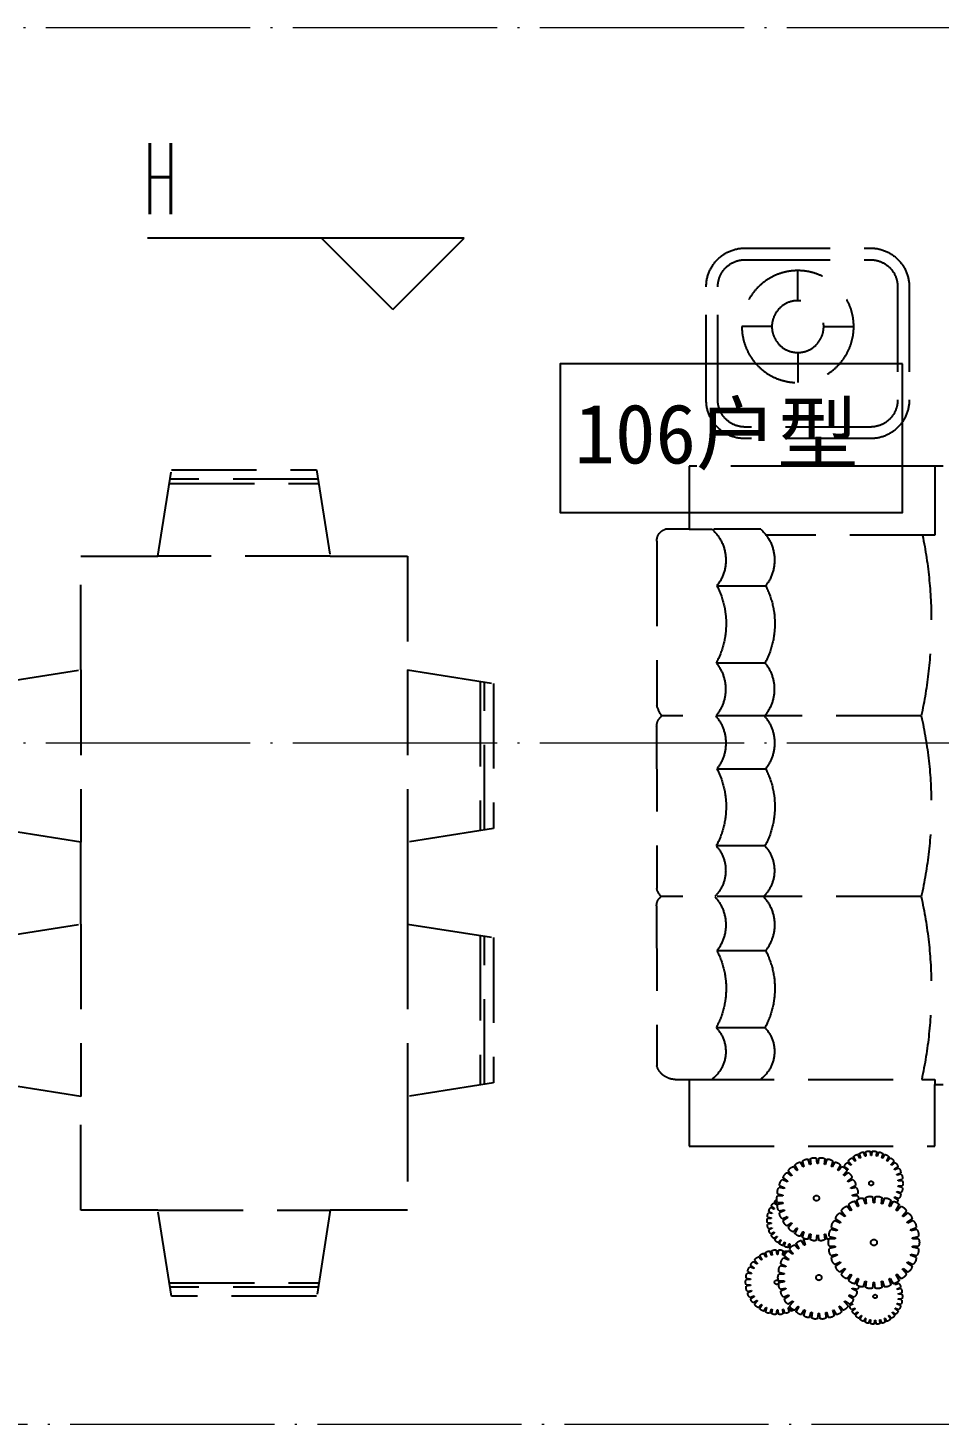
# Model space of a CAD drawing. Extents: x 27938 to 983267, y -209821 to 1628073.
# Drawn here: x 698442 to 701120, y -173835 to -169735 of the extents above; entities that cross this region are included whole.
import ezdxf

# ---------------------------------------------------------------- set-up
doc = ezdxf.new("R2010")
doc.units = 0
doc.header["$LTSCALE"] = 1000
doc.header["$MEASUREMENT"] = 0
doc.linetypes.add('A户型$0$DASH', pattern=[0.35, 0.25, -0.1])
doc.linetypes.add('DOTE', pattern=[2.42, 2, -0.2, 0.02, -0.2])
for name, color, linetype in [('3.5方案汇报，与郭总、侯月琴确定户型_t8$0$2020.03.04 -1安徽标准化洋房户型(UA）_t8_t8$0$看线', 154, 'Continuous'), ('5fur', 250, 'Continuous'), ('DIM_ELEV', 3, 'Continuous')]:
    doc.layers.add(name, color=color, linetype=linetype)
doc.layers.add('DOTE', color=19, linetype='DOTE', lineweight=9)
doc.styles.add('_TCH_DIM', font='SIMPLEX.shx', dxfattribs={"width": 0.7, "bigfont": 'GBCBIG.shx'})
doc.styles.add('黑体', font='')
doc.styles.get('黑体').set_extended_font_data('SimHei')

# ---------------------------------------------------------------- blocks, each defined once
blk = doc.blocks.new('GFDGDGRDGRDG')
at = {"layer": 'DOTE', "linetype": 'DOTE', "ltscale": 0.3}
for p, q in [((626393.7, 368458.3), (573593.7, 368458.3)), ((626393.7, 366358.3), (573593.7, 366358.3)), ((573593.7, 364358.3), (626393.7, 364358.3))]:
    blk.add_line(p, q, dxfattribs=at)
blk = doc.blocks.new('VDGVDVXVE')
at = {"layer": '5fur', "linetype": 'A户型$0$DASH'}
for p, q in [((581861.3, 367777.7), (581492.2, 367777.7)), ((581705.9, 367657.3), (581705.9, 367745.6)), ((581412.6, 367698), (581412.6, 367365.9)), ((581940.9, 367365.9), (581940.9, 367698)), ((581629.7, 367581.2), (581541.4, 367581.2)), ((581782, 367581.2), (581870.3, 367581.2)), ((581705.9, 367505), (581705.9, 367416.8)), ((581492.2, 367286.3), (581861.3, 367286.3)), ((583552.6, 367120.2), (583113.5, 367120.2)), ((583115.6, 367133.5), (583550.6, 367133.5)), ((581302.8, 366968.3), (581798.4, 366968.3)), ((581814.8, 366986.4), (581952, 366986.1)), ((582025.6, 366986.3), (581958, 366986.4)), ((583080.2, 366906.8), (583586.1, 366906.8)), ((581943.4, 366820), (581800.3, 366820)), ((581802.4, 366593.3), (581944.9, 366593.3)), ((582853.2, 366573.1), (582853.2, 366067.3)), ((583813.2, 366573.1), (583813.2, 366067.3)), ((582626.5, 366102.6), (582626.5, 366537.6)), ((582639.8, 366539.7), (582639.8, 366100.5)), ((581343.3, 366437.8), (582105.4, 366437.8)), ((581943.4, 366282.7), (581800.3, 366282.7)), ((581802.4, 366056), (581944.9, 366056)), ((581343.3, 365907.3), (582107.3, 365907.3)), ((582853.2, 365826.4), (582853.2, 365320.6)), ((583813.1, 365826.4), (583813.2, 365320.6)), ((582626.5, 365356), (582626.5, 365790.9)), ((582639.8, 365793), (582639.8, 365353.8)), ((581943.4, 365748.9), (581800.3, 365748.9)), ((581802.4, 365522.2), (581944.9, 365522.2)), ((582025.6, 365370.4), (581302.8, 365370.4)), ((581450.9, 365150), (581457, 365139.2)), ((581458.8, 365140), (581455, 365151.8)), ((581469.1, 365156.5), (581472.9, 365144.7)), ((581474.7, 365145.1), (581473.4, 365157.4)), ((581488.2, 365159), (581489.4, 365146.6)), ((581491.3, 365146.6), (581492.6, 365159)), ((581507.4, 365157.5), (581506.1, 365145.1)), ((581507.9, 365144.7), (581511.7, 365156.5)), ((581525.8, 365151.8), (581522, 365140)), ((581523.8, 365139.2), (581529.9, 365150)), ((581409.6, 365110.2), (581420.7, 365105.1)), ((581421.7, 365106.8), (581411.8, 365114.1)), ((581420.5, 365126.3), (581430.4, 365119)), ((581431.7, 365120.4), (581423.5, 365129.7)), ((581434.5, 365139.8), (581442.7, 365130.5)), ((581444.2, 365131.7), (581438.1, 365142.5)), ((581542.7, 365142.5), (581536.6, 365131.7)), ((581538.1, 365130.5), (581546.3, 365139.8)), ((581557.3, 365129.7), (581549.1, 365120.5)), ((581550.4, 365119), (581560.3, 365126.3)), ((581569, 365114.1), (581559.1, 365106.8)), ((581560.1, 365105.1), (581565, 365107.4)), ((581575.8, 365114.4), (581586.3, 365102.5)), ((581588.3, 365104), (581580.4, 365117.8)), ((581596.9, 365127.5), (581604.8, 365113.7)), ((581607, 365114.7), (581602.2, 365129.9)), ((581620.3, 365135.9), (581625.1, 365120.7)), ((581627.5, 365121.2), (581625.9, 365137.1)), ((581644.8, 365139.1), (581646.4, 365123.2)), ((581648.9, 365123.2), (581650.5, 365139.1)), ((581669.5, 365137.1), (581667.8, 365121.2)), ((581670.2, 365120.7), (581675.1, 365135.9)), ((581693.2, 365129.9), (581688.3, 365114.7)), ((581690.6, 365113.7), (581698.4, 365127.5)), ((581714.9, 365117.8), (581707, 365104)), ((581709, 365102.5), (581719.5, 365114.4)), ((581398.6, 365072.8), (581410.9, 365072.8)), ((581411.1, 365074.8), (581399.1, 365077.3)), ((581402.2, 365092.1), (581414.1, 365089.5)), ((581414.7, 365091.4), (581403.6, 365096.4)), ((581543.8, 365076.3), (581558.1, 365069.8)), ((581559.3, 365072), (581546.6, 365081.4)), ((581557.8, 365097.1), (581570.5, 365087.7)), ((581572.2, 365089.5), (581561.6, 365101.4)), ((581733.7, 365101.4), (581723.2, 365089.6)), ((581724.8, 365087.7), (581737.5, 365097.1)), ((581748.7, 365081.4), (581736, 365072)), ((581737.2, 365069.9), (581751.6, 365076.4)), ((581410.9, 365057.8), (581398.6, 365057.8)), ((581399.1, 365053.2), (581411.1, 365055.8)), ((581414.1, 365041.1), (581402.2, 365038.5)), ((581403.6, 365034.2), (581414.7, 365039.2)), ((581420.8, 365025.5), (581409.6, 365020.4)), ((581411.8, 365016.5), (581421.7, 365023.8)), ((581460, 365005.5), (581458.2, 365023.2)), ((581479.2, 365025.4), (581481, 365007.7)), ((581483.8, 365007.7), (581485.6, 365025.4)), ((581506.6, 365023.2), (581504.8, 365005.5)), ((581529.7, 365028.3), (581545.4, 365028.3)), ((581545.7, 365030.8), (581530.3, 365034.1)), ((581534.2, 365053.1), (581549.6, 365049.8)), ((581550.4, 365052.1), (581536, 365058.6)), ((581759.3, 365058.7), (581745, 365052.2)), ((581745.7, 365049.8), (581761.1, 365053.1)), ((581765.1, 365034.1), (581749.7, 365030.8)), ((581749.9, 365028.3), (581765.7, 365028.3)), ((581398.5, 364970.3), (581386.8, 364983.5)), ((581402.5, 364997.9), (581414.2, 364984.7)), ((581416.4, 364986.4), (581407.7, 365001.8)), ((581426, 365012.5), (581434.7, 364997.1)), ((581437.2, 364998.3), (581431.8, 365015.2)), ((581451.9, 365021.8), (581457.3, 365004.9)), ((581507.4, 365004.9), (581512.8, 365021.8)), ((581533, 365015.2), (581527.6, 364998.3)), ((581530, 364997.1), (581538.8, 365012.5)), ((581557.1, 365001.8), (581548.4, 364986.4)), ((581550.6, 364984.8), (581562.3, 364998)), ((581578, 364983.6), (581566.3, 364970.3)), ((581745, 364985.1), (581759.3, 364978.6)), ((581761.1, 364984.2), (581745.7, 364987.5)), ((581749.7, 365006.5), (581765.1, 365003.2)), ((581765.7, 365009), (581749.9, 365009)), ((581773.5, 365010.8), (581766.5, 365002.9)), ((581767.6, 365001.7), (581776, 365008)), ((581783.5, 364997.5), (581775, 364991.2)), ((581775.9, 364989.8), (581785.4, 364994.1)), ((581790.6, 364982.3), (581781, 364978)), ((583586.1, 364986.9), (583080.3, 364986.9)), ((581366.9, 364955.7), (581382.9, 364948.4)), ((581384.3, 364950.8), (581370.1, 364961.3)), ((581382.6, 364978.7), (581396.7, 364968.3)), ((581568.1, 364968.3), (581582.2, 364978.7)), ((581594.7, 364961.3), (581580.5, 364950.9)), ((581581.9, 364948.5), (581597.9, 364955.7)), ((581723.2, 364947.7), (581733.7, 364935.8)), ((581737.5, 364940.2), (581724.8, 364949.6)), ((581736, 364965.3), (581748.7, 364955.9)), ((581751.6, 364960.9), (581737.2, 364967.4)), ((581781.5, 364976.4), (581791.8, 364978.6)), ((581794.4, 364966), (581784.2, 364963.8)), ((581784.2, 364947.5), (581794.4, 364945.3)), ((581784.3, 364962.1), (581794.8, 364962.1)), ((581794.8, 364949.2), (581784.3, 364949.2)), ((581351.3, 364902.3), (581368.8, 364902.3)), ((581369.1, 364905.1), (581352, 364908.8)), ((581356.4, 364929.8), (581373.5, 364926.1)), ((581374.3, 364928.8), (581358.3, 364936)), ((581606.5, 364936), (581590.5, 364928.8)), ((581591.4, 364926.2), (581608.4, 364929.8)), ((581612.8, 364908.8), (581595.8, 364905.1)), ((581596, 364902.3), (581613.5, 364902.3)), ((581625.1, 364916.6), (581620.3, 364901.4)), ((581625.9, 364900.2), (581627.5, 364916.1)), ((581646.5, 364914.1), (581644.8, 364898.1)), ((581650.6, 364898.1), (581648.9, 364914.1)), ((581667.8, 364916.1), (581669.5, 364900.2)), ((581675.1, 364901.4), (581670.2, 364916.6)), ((581688.3, 364922.6), (581693.2, 364907.4)), ((581698.4, 364909.7), (581690.6, 364923.6)), ((581707.1, 364933.3), (581714.9, 364919.4)), ((581719.6, 364922.9), (581709, 364934.8)), ((581766.5, 364908.4), (581773.5, 364900.5)), ((581776.1, 364903.3), (581767.6, 364909.6)), ((581775, 364920.1), (581783.5, 364913.8)), ((581785.4, 364917.2), (581775.9, 364921.5)), ((581781, 364933.3), (581790.6, 364929)), ((581791.8, 364932.7), (581781.5, 364934.9)), ((581368.8, 364880.8), (581351.3, 364880.8)), ((581352, 364874.3), (581369.1, 364878)), ((581595.8, 364878), (581612.8, 364874.3)), ((581613.5, 364880.8), (581596, 364880.8)), ((581689.4, 364899.9), (581684.6, 364884.7)), ((581686.8, 364883.7), (581694.6, 364897.5)), ((581711.1, 364887.8), (581703.3, 364874)), ((581705.3, 364872.5), (581715.8, 364884.4)), ((581729.9, 364871.4), (581719.4, 364859.6)), ((581721, 364857.7), (581733.8, 364867.1)), ((581729.6, 364887.3), (581730.7, 364876.7)), ((581734.4, 364877.5), (581731.2, 364887.6)), ((581743.3, 364891.6), (581746.5, 364881.5)), ((581744.6, 364866.1), (581748.3, 364854.3)), ((581750, 364883.1), (581744.8, 364892.3)), ((581750.2, 364854.7), (581748.9, 364867.1)), ((581755.7, 364898.8), (581761, 364889.5)), ((581764.1, 364891.8), (581757.1, 364899.7)), ((581763.7, 364868.6), (581764.9, 364856.3)), ((581766.8, 364856.3), (581768.1, 364868.6)), ((581782.8, 364867.1), (581781.6, 364854.7)), ((581783.4, 364854.3), (581787.2, 364866.1)), ((581801.3, 364861.5), (581797.5, 364849.6)), ((581799.2, 364848.8), (581805.4, 364859.6)), ((581373.5, 364856.9), (581356.4, 364853.2)), ((581358.4, 364847.1), (581374.3, 364854.3)), ((581382.9, 364834.6), (581367, 364827.4)), ((581370.1, 364821.8), (581384.3, 364832.2)), ((581580.6, 364832.3), (581594.7, 364821.8)), ((581597.9, 364827.4), (581581.9, 364834.7)), ((581590.5, 364854.3), (581606.5, 364847.1)), ((581608.4, 364853.3), (581591.4, 364857)), ((581744.9, 364851.4), (581732.2, 364842)), ((581733.5, 364839.9), (581747.8, 364846.4)), ((581755.6, 364828.7), (581741.2, 364822.2)), ((581742, 364819.8), (581757.3, 364823.1)), ((581818.2, 364852.1), (581812.1, 364841.3)), ((581813.6, 364840.2), (581821.8, 364849.4)), ((581832.8, 364839.3), (581824.6, 364830.1)), ((581825.9, 364828.6), (581835.8, 364835.9)), ((581844.5, 364823.7), (581834.6, 364816.4)), ((581835.5, 364814.8), (581846.7, 364819.8)), ((581396.7, 364814.8), (581382.6, 364804.4)), ((581386.8, 364799.5), (581398.5, 364812.8)), ((581414.2, 364798.3), (581402.6, 364785.1)), ((581407.7, 364781.3), (581416.4, 364796.7)), ((581434.8, 364785.9), (581426, 364770.5)), ((581431.9, 364767.9), (581437.2, 364784.8)), ((581457.4, 364778.2), (581452, 364761.3)), ((581458.2, 364759.9), (581460, 364777.6)), ((581504.8, 364777.6), (581506.6, 364759.9)), ((581512.9, 364761.3), (581507.5, 364778.2)), ((581527.6, 364784.8), (581533, 364767.9)), ((581538.8, 364770.6), (581530.1, 364786)), ((581548.4, 364796.7), (581557.1, 364781.3)), ((581562.3, 364785.1), (581550.6, 364798.4)), ((581566.3, 364812.8), (581578, 364799.6)), ((581582.3, 364804.4), (581568.1, 364814.8)), ((581761.3, 364804.2), (581745.9, 364800.8)), ((581746.2, 364798.3), (581761.9, 364798.3)), ((581761.9, 364779), (581746.2, 364779)), ((581852.7, 364806), (581841.6, 364801)), ((581842.2, 364799.1), (581854.1, 364801.7)), ((581857.2, 364787), (581845.2, 364784.4)), ((581845.4, 364782.5), (581857.7, 364782.5)), ((581400, 364739.5), (581410.5, 364739.5)), ((581410.6, 364741.1), (581400.4, 364743.3)), ((581403, 364756), (581413.3, 364753.8)), ((581413.8, 364755.3), (581404.2, 364759.7)), ((581409.4, 364771.5), (581418.9, 364767.1)), ((581419.8, 364768.6), (581411.3, 364774.9)), ((581481.1, 364775.3), (581479.2, 364757.7)), ((581485.6, 364757.7), (581483.8, 364775.3)), ((581545.9, 364757.5), (581530.5, 364754.2)), ((581532.3, 364748.6), (581546.6, 364755.1)), ((581554.4, 364737.4), (581540, 364730.9)), ((581747.8, 364730.9), (581733.5, 364737.4)), ((581741.2, 364755.2), (581755.6, 364748.6)), ((581757.3, 364754.2), (581742, 364757.5)), ((581745.9, 364776.5), (581761.3, 364773.2)), ((581841.6, 364748.9), (581852.7, 364743.8)), ((581854.1, 364748.1), (581842.2, 364750.7)), ((581845.2, 364765.5), (581857.2, 364762.9)), ((581857.7, 364767.4), (581845.4, 364767.4)), ((583552.6, 364773.5), (583113.5, 364773.5)), ((583115.6, 364760.2), (583550.6, 364760.2)), ((581410.5, 364726.5), (581400, 364726.5)), ((581400.4, 364722.7), (581410.6, 364724.9)), ((581413.3, 364712.2), (581403, 364710)), ((581404.2, 364706.3), (581413.8, 364710.7)), ((581419, 364698.9), (581409.4, 364694.5)), ((581411.3, 364691.2), (581419.8, 364697.4)), ((581537.6, 364697.4), (581546, 364691.2)), ((581547.9, 364694.5), (581538.4, 364698.9)), ((581542.9, 364725.9), (581555.6, 364735.3)), ((581543.5, 364710.7), (581553.1, 364706.3)), ((581566.8, 364719.6), (581554.1, 364710.2)), ((581557.9, 364705.8), (581568.4, 364717.7)), ((581582.6, 364704.8), (581572, 364692.9)), ((581576.7, 364689.4), (581584.5, 364703.3)), ((581703.3, 364703.3), (581711.2, 364689.4)), ((581715.8, 364692.9), (581705.3, 364704.8)), ((581719.4, 364717.7), (581729.9, 364705.9)), ((581733.8, 364710.2), (581721.1, 364719.6)), ((581732.5, 364701), (581726.4, 364690.2)), ((581730.5, 364688.4), (581734.3, 364700.2)), ((581732.2, 364735.3), (581745, 364725.9)), ((581748.4, 364695.5), (581744.6, 364683.7)), ((581749, 364682.8), (581750.2, 364695.1)), ((581781.6, 364695.1), (581782.9, 364682.8)), ((581787.2, 364683.7), (581783.4, 364695.6)), ((581797.5, 364700.2), (581801.3, 364688.4)), ((581805.4, 364690.2), (581799.3, 364701)), ((581812.1, 364708.5), (581818.2, 364697.8)), ((581821.8, 364700.4), (581813.6, 364709.7)), ((581824.6, 364719.8), (581832.8, 364710.5)), ((581835.8, 364713.9), (581825.9, 364721.2)), ((581834.6, 364733.4), (581844.5, 364726.1)), ((581846.7, 364730), (581835.6, 364735.1)), ((581427.2, 364687), (581418.8, 364680.7)), ((581421.3, 364677.8), (581428.3, 364685.7)), ((581437.8, 364677.1), (581430.7, 364669.2)), ((581433.8, 364666.9), (581439.1, 364676.1)), ((581450.1, 364669.6), (581444.8, 364660.4)), ((581448.3, 364658.8), (581451.6, 364669)), ((581463.6, 364665), (581460.4, 364654.8)), ((581464.1, 364654), (581465.2, 364664.6)), ((581477.9, 364663.3), (581476.8, 364652.7)), ((581480.6, 364652.7), (581479.5, 364663.3)), ((581492.1, 364664.6), (581493.2, 364654)), ((581496.9, 364654.8), (581493.7, 364665)), ((581505.8, 364669), (581509, 364658.8)), ((581512.5, 364660.4), (581507.3, 364669.7)), ((581518.3, 364676.1), (581523.5, 364666.9)), ((581526.6, 364669.2), (581519.6, 364677.1)), ((581529, 364685.7), (581536, 364677.8)), ((581538.6, 364680.7), (581530.1, 364687)), ((581601, 364693.6), (581593.2, 364679.7)), ((581598.4, 364677.4), (581603.3, 364692.6)), ((581621.4, 364686.6), (581616.5, 364671.4)), ((581622.1, 364670.2), (581623.8, 364686.1)), ((581642.7, 364684.1), (581641.1, 364668.1)), ((581646.8, 364668.1), (581645.1, 364684.1)), ((581664.1, 364686.1), (581665.7, 364670.2)), ((581671.3, 364671.4), (581666.5, 364686.6)), ((581684.6, 364692.6), (581689.4, 364677.4)), ((581694.7, 364679.8), (581686.8, 364693.6)), ((581765, 364693.6), (581763.7, 364681.2)), ((581768.1, 364681.2), (581766.9, 364693.6))]:
    blk.add_line(p, q, dxfattribs=at)
blk.add_lwpolyline([(581492.2, 367252.2), (581861.3, 367252.2, 0.414214), (581975, 367365.9), (581975, 367698, 0.414214), (581861.3, 367811.8), (581492.2, 367811.8, 0.414214), (581378.5, 367698), (581378.5, 367365.9, 0.414214)], format="xyb", close=True, dxfattribs=at)
for points in [[(581278.5, 367171), (581302.8, 367171), (582025.6, 367171), (582025.6, 366986.3), (582094.9, 366986.3, -0.34499), (582120.1, 366951.5), (582120.1, 366468.5, -0.075752), (582105.4, 366437.8, -0.220475), (582120.7, 366407.2), (582120.1, 365931.3, -0.143608), (582107.3, 365907.3, -0.256283), (582120.7, 365880.3), (582120.1, 365410.6, -0.338375), (582065.9, 365370.4), (582025.6, 365370.4), (582025.6, 365174), (581302.8, 365174), (581302.8, 365355.6), (581278.5, 365355.6)], [(581302.8, 367171), (581302.8, 366968.3), (581339.3, 366968.3, 0.104629), (581343.3, 366437.8, 0.112404), (581343.3, 365907.3, 0.108493), (581341.9, 365370.4)]]:
    blk.add_lwpolyline(points, format="xyb", dxfattribs=at)
for points in [[(583586.1, 366906.8), (583546.5, 367160.2), (583119.8, 367160.2), (583080.2, 366906.8), (582853.2, 366906.9), (582853.2, 366573.1), (582599.8, 366533.5), (582599.8, 366106.9), (582853.2, 366067.3), (582853.2, 365826.4), (582599.8, 365786.9), (582599.8, 365360.2), (582853.2, 365320.6), (582853.2, 364986.9), (583080.3, 364986.9), (583119.8, 364733.5), (583546.5, 364733.5), (583586.1, 364986.9), (583813.2, 364986.9), (583813.2, 365320.6), (584066.5, 365360.2)], [(584066.5, 365786.9), (583813.1, 365826.4), (583813.2, 366067.3), (584066.5, 366106.9)], [(584066.5, 366533.5), (583813.2, 366573.1), (583813.2, 366906.9), (583586.1, 366906.9)], [(581341.9, 365370.4), (581302.8, 365370.4), (581302.8, 365355.6)]]:
    blk.add_lwpolyline(points, dxfattribs=at)
for radius in [164.4, 76.1]:
    blk.add_circle((581705.9, 367581.2), radius, dxfattribs=at)
for centre, radius, start, end in [((581492.2, 367698), 79.6, 90, 180), ((581861.3, 367698), 79.6, 0, 90), ((581492.2, 367365.9), 79.6, 180, 270), ((581861.3, 367365.9), 79.6, 270, 0), ((581897, 366895.4), 122.6, 132.0756, 217.9281), ((582040.1, 366895.4), 122.6, 132.0756, 217.9281), ((581941.4, 366951.5), 36.2, 66.1318, 72.9213), ((582017.5, 366708.6), 244.1, 152.8612, 208.1896), ((582160.7, 366708.6), 244.1, 152.8612, 208.1896), ((581897, 366516.4), 122, 140.9263, 220.1375), ((582040.2, 366516.4), 122, 140.9263, 220.1375), ((581897, 366358.1), 122.6, 139.4691, 217.9281), ((582040.1, 366358.1), 122.6, 139.4691, 217.9281), ((582017.5, 366171.4), 244.1, 152.8612, 208.1896), ((582160.7, 366171.4), 244.1, 152.8612, 208.1896), ((581882.3, 365984), 107.6, 137.9679, 225.4533), ((582025.5, 365984), 107.6, 137.9785, 225.4427), ((581897, 365824.2), 122.6, 137.3581, 217.9281), ((582040.1, 365824.2), 122.6, 137.3581, 217.9281), ((582017.5, 365637.5), 244.1, 152.8612, 208.1896), ((582160.7, 365637.5), 244.1, 152.8612, 208.1896), ((581876.2, 365452.3), 101.7, 136.5967, 233.6199), ((582019.4, 365452.3), 101.7, 136.5967, 233.6199)]:
    blk.add_arc(centre, radius, start, end, dxfattribs=at)
for centre, major_axis, start_param, end_param in [((581451.6, 365133.7), (0, -16.3), 3.18482, 4.145563), ((581466.4, 365140.4), (0, -16.3), 2.97538, 3.936124), ((581482.3, 365143.8), (0, -16.3), 2.765941, 3.726684), ((581498.5, 365143.8), (0, 16.3), -0.585092, 0.375652), ((581514.4, 365140.4), (0, 16.3), -0.794531, 0.166213), ((581529.2, 365133.7), (0, 16.3), -1.003971, -0.043227), ((581419.6, 365097.4), (0, 16.3), 0.671545, 1.632289), ((581427.7, 365111.7), (0, -16.3), 3.603699, 4.564442), ((581438.5, 365124), (0, -16.3), 3.394259, 4.355003), ((581542.3, 365124), (0, -16.3), 1.928182, 2.888926), ((581553.1, 365111.7), (0, -16.3), 1.718743, 2.679487), ((581580.9, 365094.1), (0, -21), 3.394259, 4.355003), ((581597.8, 365106.6), (0, 21), 0.043227, 1.003971), ((581616.8, 365115.2), (0, 21), -0.166213, 0.794531), ((581637.2, 365119.6), (0, 21), -0.375652, 0.585092), ((581658.1, 365119.6), (0, -21), 2.556501, 3.517245), ((581678.5, 365115.2), (0, -21), 2.347061, 3.307805), ((581697.5, 365106.6), (0, 21), -1.003971, -0.043227), ((581714.4, 365094.1), (0, -21), 1.928182, 2.888926), ((581412.8, 365065.3), (0, 16.3), 1.090424, 2.051168), ((581414.5, 365081.7), (0, 16.3), 0.880985, 1.841729), ((581556.6, 365059.9), (0, -21), 3.813138, 4.773882), ((581567, 365078.3), (0, -21), 3.603699, 4.564442), ((581728.3, 365078.3), (0, 21), -1.42285, -0.462106), ((581738.8, 365059.9), (0, 21), 4.650896, 5.61164), ((581414.5, 365048.9), (0, -16.3), 4.441457, 5.4022), ((581419.6, 365033.2), (0, 16.3), 1.509303, 2.470047), ((581448.2, 364998.8), (0, 23.3), -0.166213, 0.794531), ((581470.8, 365003.7), (0, -23.3), 2.765941, 3.726684), ((581494, 365003.8), (0, 23.3), -0.585092, 0.375652), ((581516.6, 364998.9), (0, -23.3), 2.347061, 3.307805), ((581548, 365018.6), (0, -21), 4.232017, 4.673946), ((581550.1, 365039.7), (0, -21), 4.022578, 4.983321), ((581745.2, 365039.8), (0, 21), 4.441457, 5.4022), ((581747.4, 365018.6), (0, -21), 1.090424, 2.051168), ((581408.3, 364975.4), (0, -23.3), 3.394259, 4.355003), ((581427, 364989.2), (0, 23.3), 0.043227, 1.003971), ((581427.7, 365018.9), (0, 16.3), 1.718743, 2.218834), ((581537.8, 364989.3), (0, 23.3), -1.003971, -0.043227), ((581556.5, 364975.4), (0, -23.3), 1.928182, 2.888926), ((581745.2, 364997.5), (0, 21), 4.022578, 4.983321), ((581760.6, 365006), (0, 14), -1.21341, -0.564449), ((581769.9, 364995.4), (0, -14), 1.718743, 2.679487), ((581776.9, 364983.2), (0, -14), 1.509303, 2.470047), ((581381.2, 364937.4), (0, 23.3), 0.671545, 1.632289), ((581392.8, 364957.8), (0, -23.3), 3.603699, 4.564442), ((581572, 364957.9), (0, 23.3), -1.42285, -0.462106), ((581583.6, 364937.4), (0, -23.3), 1.509303, 2.470047), ((581728.4, 364959), (0, 21), 3.603699, 4.564442), ((581738.8, 364977.3), (0, 21), 3.813138, 4.773882), ((581781.2, 364969.7), (0, 14), 4.441457, 5.4022), ((581781.2, 364941.6), (0, -14), 0.880985, 1.841729), ((581782.6, 364955.7), (0, -14), 1.090424, 2.051168), ((581371.6, 364891.5), (0, 23.3), 1.090424, 2.051168), ((581374, 364915), (0, -23.3), 4.022578, 4.983321), ((581590.8, 364915), (0, 23.3), 4.441457, 5.4022), ((581593.2, 364891.6), (0, 23.3), 4.232017, 5.192761), ((581616.9, 364922.1), (0, -21), -0.140006, 0.166213), ((581637.3, 364917.7), (0, 21), 2.556501, 3.517245), ((581658.1, 364917.7), (0, -21), -0.375652, 0.585092), ((581678.5, 364922.1), (0, -21), -0.166213, 0.794531), ((581674.7, 364885.2), (0, -21), 2.347061, 2.549225), ((581697.5, 364930.7), (0, -21), 0.043227, 1.003971), ((581714.4, 364943.2), (0, -21), 0.252666, 1.21341), ((581760.6, 364905.3), (0, -14), 0.252666, 1.21341), ((581769.9, 364915.9), (0, -14), 0.462106, 1.42285), ((581776.9, 364928.1), (0, 14), 3.813138, 4.773882), ((581374, 364868.1), (0, 23.3), 1.299864, 2.260608), ((581590.8, 364868.1), (0, 23.3), 4.022578, 4.983321), ((581693.8, 364876.6), (0, -21), 2.137622, 3.098366), ((581710.6, 364864.1), (0, -21), 1.928182, 2.888926), ((581723.1, 364888.3), (0, -14), 0.368904, 0.585092), ((581724.6, 364848.3), (0, -21), 1.718743, 2.679487), ((581736.7, 364891.3), (0, 14), 2.97538, 3.936124), ((581741.9, 364850), (0, 16.3), -0.166213, 0.341177), ((581757.8, 364853.5), (0, -16.3), 2.765941, 3.726684), ((581749.4, 364897), (0, -14), 0.043227, 1.003971), ((581774, 364853.5), (0, -16.3), 2.556501, 3.517245), ((581789.9, 364850), (0, 16.3), -0.794531, 0.166213), ((581804.7, 364843.3), (0, -16.3), 2.137622, 3.098366), ((581381.2, 364845.6), (0, -23.3), 4.650896, 5.61164), ((581392.8, 364825.2), (0, 23.3), 1.718743, 2.679487), ((581572, 364825.2), (0, -23.3), 0.462106, 1.42285), ((581583.6, 364845.7), (0, -23.3), 0.671545, 1.632289), ((581735, 364830), (0, 21), 4.650896, 5.61164), ((581741.4, 364809.8), (0, -21), 1.299864, 2.260608), ((581817.8, 364833.6), (0, -16.3), 1.928182, 2.888926), ((581828.6, 364821.3), (0, 16.3), -1.42285, -0.462106), ((581836.7, 364807), (0, -16.3), 1.509303, 2.470047), ((581408.3, 364807.7), (0, 23.3), 1.928182, 2.888926), ((581427, 364793.8), (0, -23.3), -1.003971, -0.043227), ((581537.8, 364793.8), (0, -23.3), 0.043227, 1.003971), ((581556.6, 364807.7), (0, -23.3), 0.252666, 1.21341), ((581743.6, 364788.7), (0, 21), 4.232017, 5.192761), ((581841.8, 364791.3), (0, -16.3), 1.299864, 2.260608), ((581843.5, 364774.9), (0, -16.3), 1.090424, 2.051168), ((581412.2, 364733), (0, -14), 4.232017, 5.192761), ((581413.6, 364747.1), (0, -14), 4.022578, 4.983321), ((581417.9, 364760.5), (0, 14), 0.671545, 1.632289), ((581424.9, 364772.8), (0, 14), 1.297674, 1.42285), ((581448.2, 364784.2), (0, -23.3), -0.794531, 0.166213), ((581470.8, 364779.3), (0, 23.3), 2.556501, 3.517245), ((581494, 364779.3), (0, 23.3), 2.765941, 3.726684), ((581516.7, 364784.2), (0, 23.3), 2.97538, 3.936124), ((581546.4, 364767.5), (0, -21), -1.357855, -0.880985), ((581552.8, 364747.3), (0, 21), 1.509303, 2.470047), ((581735, 364747.4), (0, 21), 3.813138, 4.773882), ((581741.4, 364767.5), (0, -21), 0.880985, 1.841729), ((581836.8, 364742.8), (0, 16.3), 3.813138, 4.773882), ((581841.8, 364758.5), (0, -16.3), 0.880985, 1.841729), ((581413.6, 364718.9), (0, -14), 4.441457, 5.4022), ((581417.9, 364705.5), (0, 14), 1.509303, 2.470047), ((581563.2, 364728.9), (0, -21), -1.42285, -0.462106), ((581539.4, 364705.5), (0, -14), 0.671545, 1.632289), ((581577.2, 364713.2), (0, 21), 1.928182, 2.888926), ((581710.6, 364713.2), (0, -21), 0.252666, 1.21341), ((581724.6, 364729), (0, 21), 3.603699, 4.564442), ((581804.7, 364706.5), (0, 16.3), 3.18482, 4.145563), ((581817.8, 364716.2), (0, -16.3), 0.252666, 1.21341), ((581828.6, 364728.5), (0, 16.3), 3.603699, 4.564442), ((581424.9, 364693.2), (0, 14), 1.718743, 2.679487), ((581434.2, 364682.7), (0, 14), 1.928182, 2.888926), ((581445.4, 364674.4), (0, -14), -1.003971, -0.043227), ((581458.1, 364668.6), (0, -14), -0.794531, 0.166213), ((581499.2, 364668.6), (0, 14), 2.97538, 3.936124), ((581511.9, 364674.4), (0, 14), 3.18482, 4.145563), ((581523.1, 364682.7), (0, 14), 3.394259, 4.355003), ((581532.4, 364693.2), (0, -14), 0.462106, 1.42285), ((581594.1, 364700.7), (0, -21), -1.003971, -0.043227), ((581613.1, 364692.1), (0, -21), -0.794531, 0.166213), ((581633.5, 364687.7), (0, 21), 2.556501, 3.517245), ((581654.3, 364687.7), (0, -21), -0.375652, 0.585092), ((581674.7, 364692.1), (0, -21), -0.166213, 0.794531), ((581693.8, 364700.7), (0, 21), 3.18482, 4.145563), ((581727.1, 364706.5), (0, 16.3), 2.501148, 3.098366), ((581741.9, 364699.8), (0, 16.3), 2.347061, 3.307805), ((581757.8, 364696.4), (0, 16.3), 2.556501, 3.517245), ((581774, 364696.4), (0, -16.3), -0.375652, 0.585092), ((581789.9, 364699.8), (0, 16.3), 2.97538, 3.936124), ((581471.7, 364665.7), (0, 14), 2.556501, 3.517245), ((581485.6, 364665.7), (0, -14), -0.375652, 0.585092)]:
    blk.add_ellipse(centre, major_axis=major_axis, ratio=0.982028, start_param=start_param, end_param=end_param, dxfattribs=at)
at = {"layer": '5fur', "linetype": 'A户型$0$DASH', "extrusion": (0, 0, -1)}
for centre, major_axis, start_param, end_param in [((581490.4, 365065.3), (0, -81.3), 3.129559, 3.153374), ((581490.4, 365065.3), (0, -81.3), 2.082362, 2.106177), ((581490.4, 365065.3), (0, -81.3), 2.291801, 2.315616), ((581490.4, 365065.3), (0, -81.3), 2.501241, 2.525056), ((581490.4, 365065.3), (0, -81.3), 2.71068, 2.734495), ((581490.4, 365065.3), (0, -81.3), 2.92012, 2.943935), ((581490.4, 365065.3), (0, -81.3), 3.338999, 3.362814), ((581490.4, 365065.3), (0, -81.3), 3.548438, 3.572253), ((581490.4, 365065.3), (0, -81.3), 3.757878, 3.781693), ((581490.4, 365065.3), (0, -81.3), 3.967317, 3.991132), ((581490.4, 365065.3), (0, -81.3), 4.176757, 4.200572), ((581647.7, 365018.6), (0, 104.6), 5.852273, 5.876088), ((581647.7, 365018.6), (0, 104.6), 6.061712, 6.085528), ((581647.7, 365018.6), (0, 104.6), 6.271152, 6.294967), ((581647.7, 365018.6), (0, 104.6), 0.197406, 0.221221), ((581647.7, 365018.6), (0, 104.6), 0.406846, 0.430661), ((581490.4, 365065.3), (0, -81.3), 1.663483, 1.687298), ((581490.4, 365065.3), (0, -81.3), 1.872922, 1.896737), ((581647.7, 365018.6), (0, 104.6), 5.223954, 5.247769), ((581647.7, 365018.6), (0, 104.6), 5.642833, 5.666648), ((581647.7, 365018.6), (0, 104.6), 0.616285, 0.6401), ((581647.7, 365018.6), (0, 104.6), 0.825725, 0.84954), ((581647.7, 365018.6), (0, -104.6), 4.176757, 4.200572), ((581490.4, 365065.3), (0, -81.3), 1.454043, 1.477858), ((581490.4, 365065.3), (0, 81.3), 4.386196, 4.410011), ((581490.4, 365065.3), (0, -81.3), 1.035164, 1.058979), ((581647.7, 365018.6), (0, 104.6), 4.805075, 4.82889), ((581647.7, 365018.6), (0, 104.6), 5.014515, 5.03833), ((581647.7, 365018.6), (0, 104.6), 1.244604, 1.268419), ((581647.7, 365018.6), (0, 104.6), 1.454043, 1.477858), ((581482.4, 364891.5), (0, 116.2), 5.642833, 5.666648), ((581482.4, 364891.5), (0, 116.2), 5.852273, 5.876088), ((581482.4, 364891.5), (0, 116.2), 6.061712, 6.085528), ((581482.4, 364891.5), (0, 116.2), 6.271152, 6.294967), ((581482.4, 364891.5), (0, 116.2), 0.197406, 0.221221), ((581482.4, 364891.5), (0, 116.2), 0.406846, 0.430661), ((581482.4, 364891.5), (0, 116.2), 0.616285, 0.6401), ((581647.7, 365018.6), (0, 104.6), 1.872922, 1.896737), ((581647.7, 365018.6), (0, -104.6), 4.805075, 4.82889), ((581716.2, 364955.6), (0, -69.7), 3.967317, 3.991132), ((581716.2, 364955.6), (0, -69.7), 4.176757, 4.200572), ((581482.4, 364891.5), (0, 116.2), 5.223954, 5.247769), ((581482.4, 364891.5), (0, 116.2), 5.433394, 5.457209), ((581482.4, 364891.5), (0, 116.2), 0.825725, 0.84954), ((581482.4, 364891.5), (0, 116.2), 1.035164, 1.058979), ((581647.7, 365018.6), (0, 104.6), 2.291801, 2.315616), ((581647.7, 365018.6), (0, 104.6), 2.082362, 2.106177), ((581716.2, 364955.6), (0, -69.7), 4.386196, 4.410011), ((581716.2, 364955.6), (0, -69.7), 4.595636, 4.619451), ((581716.2, 364955.6), (0, -69.7), 4.805075, 4.82889), ((581482.4, 364891.5), (0, 116.2), 4.805075, 4.82889), ((581482.4, 364891.5), (0, 116.2), 5.014515, 5.03833), ((581482.4, 364891.5), (0, 116.2), 1.244604, 1.268419), ((581482.4, 364891.5), (0, 116.2), 1.454043, 1.477858), ((581647.7, 365018.6), (0, 104.6), 3.338999, 3.362814), ((581647.7, 365018.6), (0, -104.6), 6.061712, 6.085528), ((581647.7, 365018.6), (0, 104.6), 2.71068, 2.734495), ((581647.7, 365018.6), (0, 104.6), 2.501241, 2.525056), ((581716.2, 364955.6), (0, -69.7), 5.433394, 5.457209), ((581716.2, 364955.6), (0, -69.7), 5.223954, 5.247769), ((581716.2, 364955.6), (0, -69.7), 5.014515, 5.03833), ((581482.4, 364891.5), (0, 116.2), 4.595636, 4.619451), ((581482.4, 364891.5), (0, 116.2), 1.663483, 1.687298), ((581643.9, 364788.6), (0, -104.6), 3.548438, 3.572253), ((581643.9, 364788.6), (0, 104.6), 0.616285, 0.6401), ((581643.9, 364788.6), (0, -104.6), 3.967317, 3.991132), ((581716.2, 364955.6), (0, -69.7), 6.061712, 6.085528), ((581716.2, 364955.6), (0, -69.7), 5.852273, 5.876088), ((581716.2, 364955.6), (0, -69.7), 5.642833, 5.666648), ((581482.4, 364891.5), (0, 116.2), 4.386196, 4.410011), ((581482.4, 364891.5), (0, 116.2), 4.176757, 4.200572), ((581482.4, 364891.5), (0, 116.2), 2.082362, 2.106177), ((581482.4, 364891.5), (0, 116.2), 1.872922, 1.896737), ((581643.9, 364788.6), (0, 104.6), 1.035164, 1.058979), ((581643.9, 364788.6), (0, -104.6), 4.386196, 4.410011), ((581765.9, 364774.9), (0, -81.3), 2.92012, 2.943935), ((581765.9, 364774.9), (0, -81.3), 3.129559, 3.153374), ((581765.9, 364774.9), (0, -81.3), 3.338999, 3.362814), ((581765.9, 364774.9), (0, -81.3), 3.548438, 3.572253), ((581765.9, 364774.9), (0, -81.3), 3.757878, 3.781693), ((581765.9, 364774.9), (0, -81.3), 3.967317, 3.991132), ((581482.4, 364891.5), (0, 116.2), 3.967317, 3.991132), ((581482.4, 364891.5), (0, 116.2), 3.757878, 3.781693), ((581482.4, 364891.5), (0, 116.2), 3.548438, 3.572253), ((581482.4, 364891.5), (0, 116.2), 3.338999, 3.362814), ((581482.4, 364891.5), (0, 116.2), 2.92012, 2.943935), ((581482.4, 364891.5), (0, 116.2), 2.71068, 2.734495), ((581482.4, 364891.5), (0, 116.2), 2.501241, 2.525056), ((581482.4, 364891.5), (0, 116.2), 2.291801, 2.315616), ((581643.9, 364788.6), (0, 104.6), 1.454043, 1.477858), ((581643.9, 364788.6), (0, -104.6), 4.805075, 4.82889), ((581765.9, 364774.9), (0, -81.3), 4.176757, 4.200572), ((581765.9, 364774.9), (0, -81.3), 4.386196, 4.410011), ((581765.9, 364774.9), (0, -81.3), 4.595636, 4.619451), ((581478.7, 364733), (0, 69.7), 4.805075, 4.82889), ((581478.7, 364733), (0, 69.7), 5.014515, 5.03833), ((581478.7, 364733), (0, 69.7), 5.223954, 5.247769), ((581482.4, 364891.5), (0, 116.2), 3.129559, 3.153374), ((581643.9, 364788.6), (0, -104.6), 1.244604, 1.268419), ((581643.9, 364788.6), (0, -104.6), 1.035164, 1.058979), ((581643.9, 364788.6), (0, -104.6), 5.223954, 5.247769), ((581643.9, 364788.6), (0, 104.6), 1.872922, 1.896737), ((581765.9, 364774.9), (0, -81.3), 5.014515, 5.03833), ((581765.9, 364774.9), (0, -81.3), 4.805075, 4.82889), ((581478.7, 364733), (0, 69.7), 4.595636, 4.619451), ((581478.7, 364733), (0, 69.7), 4.386196, 4.410011), ((581478.7, 364733), (0, 69.7), 4.176757, 4.200572), ((581478.7, 364733), (0, 69.7), 2.082362, 2.106177), ((581643.9, 364788.6), (0, 104.6), 3.967317, 3.991132), ((581643.9, 364788.6), (0, -104.6), 0.616285, 0.6401), ((581643.9, 364788.6), (0, -104.6), 5.642833, 5.666648), ((581643.9, 364788.6), (0, -104.6), 5.433394, 5.457209), ((581765.9, 364774.9), (0, -81.3), 0.406846, 0.430661), ((581765.9, 364774.9), (0, -81.3), 0.197406, 0.221221), ((581765.9, 364774.9), (0, -81.3), 6.061712, 6.085528), ((581765.9, 364774.9), (0, -81.3), 5.852273, 5.876088), ((581765.9, 364774.9), (0, -81.3), 5.642833, 5.666648), ((581765.9, 364774.9), (0, -81.3), 5.433394, 5.457209), ((581765.9, 364774.9), (0, -81.3), 5.223954, 5.247769), ((581478.7, 364733), (0, 69.7), 3.967317, 3.991132), ((581478.7, 364733), (0, 69.7), 3.757878, 3.781693), ((581478.7, 364733), (0, 69.7), 3.548438, 3.572253), ((581478.7, 364733), (0, 69.7), 3.338999, 3.362814), ((581478.7, 364733), (0, 69.7), 3.129559, 3.153374), ((581478.7, 364733), (0, 69.7), 2.92012, 2.943935), ((581478.7, 364733), (0, 69.7), 2.71068, 2.734495), ((581478.7, 364733), (0, 69.7), 2.501241, 2.525056), ((581478.7, 364733), (0, 69.7), 2.291801, 2.315616), ((581643.9, 364788.6), (0, -104.6), 0.406846, 0.430661), ((581643.9, 364788.6), (0, -104.6), 0.197406, 0.221221), ((581643.9, 364788.6), (0, 104.6), 3.129559, 3.153374), ((581643.9, 364788.6), (0, -104.6), 6.061712, 6.085528), ((581643.9, 364788.6), (0, -104.6), 5.852273, 5.876088), ((581765.9, 364774.9), (0, -81.3), 6.271152, 6.294967)]:
    blk.add_ellipse(centre, major_axis=major_axis, ratio=0.982028, start_param=start_param, end_param=end_param, dxfattribs=at)
for centre, major_axis in [((581490.4, 365065.3), (0, 6.38)), ((581651.1, 365021.7), (0, -8.21)), ((581482.4, 364891.5), (0, 9.12)), ((581643.9, 364788.6), (0, 8.21)), ((581767.9, 364774.9), (0, 6.38)), ((581478.7, 364733), (0, -5.47))]:
    blk.add_ellipse(centre, major_axis=major_axis, ratio=0.982028, dxfattribs=at)

msp = doc.modelspace()

# ---------------------------------------------------------------- linework, layer by layer
at = {"color": 1}
msp.add_lwpolyline([(701011.9, -170721.7), (700005.9, -170721.7), (700005.9, -171157.7), (701011.9, -171157.7)], close=True, dxfattribs=at)
at = {"layer": 'DIM_ELEV'}
for p, q in [((699724.3, -170352), (698793.4, -170352)), ((699514.3, -170562), (699304.3, -170352)), ((699514.3, -170562), (699724.3, -170352))]:
    msp.add_line(p, q, dxfattribs=at)

# ---------------------------------------------------------------- block references
at = {"xscale": -1}
msp.add_blockref('VDGVDVXVE', (1282410.3, -538193.1), dxfattribs=at)
at = {"layer": '3.5方案汇报，与郭总、侯月琴确定户型_t8$0$2020.03.04 -1安徽标准化洋房户型(UA）_t8_t8$0$看线', "ltscale": 10}
msp.add_blockref('GFDGDGRDGRDG', (106822.9, -538193.1), dxfattribs=at)

# ---------------------------------------------------------------- texts
at = {"color": 1, "style": '黑体'}
msp.add_text('106户型', height=175, dxfattribs=at).set_placement((700048.1, -171013.9))
at = {"layer": 'DIM_ELEV', "color": 7, "style": '_TCH_DIM', "width": 0.494118}
msp.add_text('H', height=208.2, dxfattribs=at).set_placement((698782.7, -170281.9))

doc.saveas('drawing.dxf')
